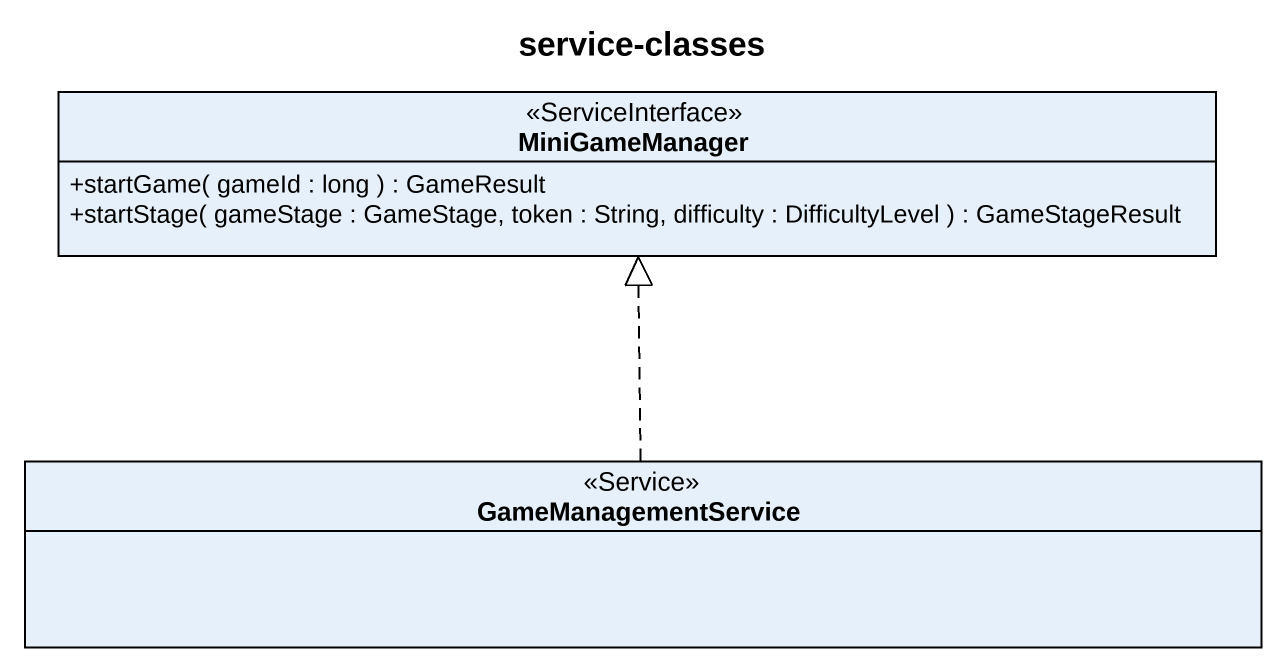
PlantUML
@startuml
title service-classes
hide circle
hide empty members
skinparam classAttributeIconSize 0
interface MiniGameManager <<ServiceInterface>> {
  +startGame( gameId : long ) : GameResult
  +startStage( gameStage : GameStage, token : String, difficulty : DifficultyLevel ) : GameStageResult
}
class GameManagementService <<Service>>
GameManagementService .up.|> MiniGameManager
@enduml
